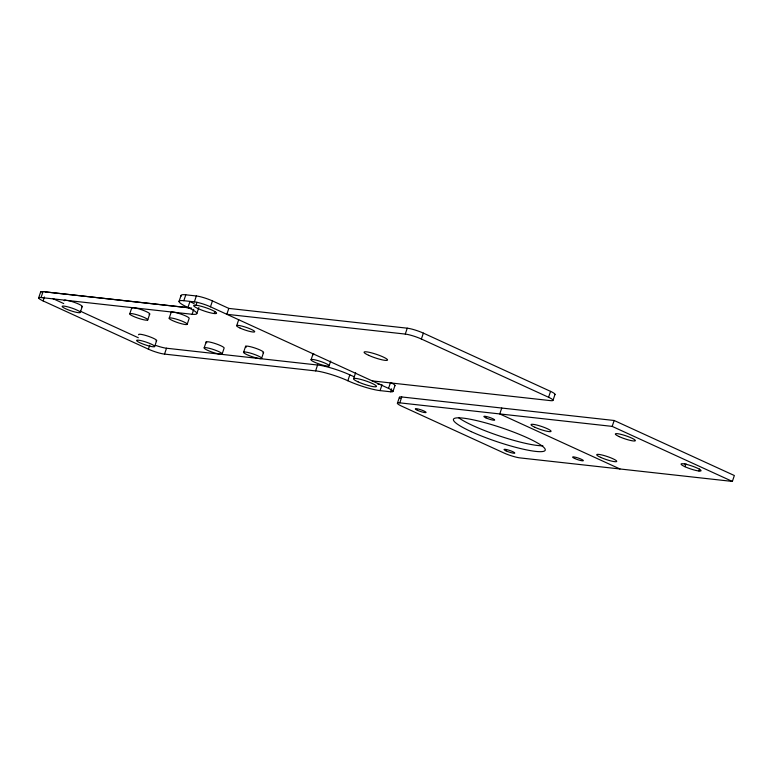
<?xml version="1.0" encoding="UTF-8"?>
<svg xmlns="http://www.w3.org/2000/svg" width="773" height="773" viewBox="0 0 773 773"><rect width="100%" height="100%" fill="white"/><g stroke="black" fill="none" stroke-linecap="round" stroke-linejoin="round"><path stroke-width="1.16" d="M391.592 388.829L390.597 391.776L380.055 390.616A24.205 3.662 18.6 0 1 347.821 380.741L345.338 379.64A24.205 3.662 18.6 0 0 317.606 371.137L163.528 353.986A12.107 1.836 18.6 0 1 148.416 349.174L149.74 345.251M164.523 354.111L166.514 348.227L319.597 365.243A24.205 3.662 18.6 0 1 347.328 373.746L349.821 374.847A24.205 3.662 18.6 0 0 354.073 376.683M407.255 328.187L228.808 308.408L212.459 300.91A12.097 1.836 18.6 0 0 196.352 295.972L185.81 294.813L183.819 300.707L194.361 301.866A12.097 1.836 18.6 0 1 210.469 306.804L226.827 314.302L405.274 334.081L407.255 328.187A12.107 1.826 18.6 0 1 423.372 333.124L550.56 391.37A12.107 1.836 18.6 0 1 554.618 394.732M397.399 403.245L399.38 397.351M399.796 402.859L401.776 396.964L614.158 420.493L734.35 475.521L732.369 481.424L519.987 457.896A12.107 1.826 18.6 0 1 503.87 452.949L401.854 406.24A12.107 1.826 18.6 0 1 399.796 402.859L612.177 426.387L732.369 481.424M228.808 308.408L226.827 314.302L372.19 380.886L550.637 400.646A12.107 1.826 18.6 0 0 548.579 397.274L421.382 339.018L423.372 333.124M501.745 408.038L499.764 413.932L619.956 468.969M548.579 397.274L550.56 391.37M553.033 400.269L555.024 394.365M612.177 426.387L614.158 420.493M684.975 466.708L685.97 463.761M698.918 470.989L699.584 469.018M38.65 297.924L40.631 292.03M148.416 349.174L43.104 300.919A12.107 1.836 18.6 0 1 41.046 297.537L43.037 291.643L191.733 308.118M43.104 300.919L44.428 296.996M80.208 312.543A9.527 1.44 18.6 0 0 67.821 306.862A9.527 1.44 18.6 0 0 65.715 308.785A9.527 1.44 18.6 0 0 80.208 312.543L82.199 306.649M129.787 313.732L131.768 307.838M147.701 320.022A9.527 1.44 18.6 0 0 135.314 314.34A9.527 1.44 18.6 0 0 133.207 316.263A9.527 1.44 18.6 0 0 147.701 320.022L149.691 314.118M154.619 346.604A9.527 1.44 18.6 0 0 142.222 340.932A9.527 1.44 18.6 0 0 140.126 342.854A9.527 1.44 18.6 0 0 154.619 346.604L156.6 340.709M169.229 318.099L171.21 312.205M179.027 301.48L181.008 295.586M192.062 314.244L193.733 314.369A24.195 3.662 18.6 0 0 190.187 308.543L187.945 307.47L189.926 301.576L192.177 302.649A24.195 3.662 18.6 0 1 194.149 303.673M194.361 301.866L196.352 295.972M187.153 324.389A9.527 1.44 18.6 0 0 174.756 318.708A9.527 1.44 18.6 0 0 172.659 320.631A9.527 1.44 18.6 0 0 187.153 324.389L189.134 318.495A9.527 1.44 18.6 0 0 180.206 313.838A9.527 1.44 18.6 0 0 171.2 312.601M193.714 309.326L192.139 314.282L41.046 297.537M196.033 305.219L196.197 305.238A12.107 1.836 18.6 0 1 211.126 309.702A12.107 1.836 18.6 0 1 215.599 313.606L214.034 313.519A12.107 1.836 18.7 0 1 198.023 308.562A12.107 1.836 18.7 0 1 196.004 305.2L197.018 302.272M196.854 313.461L198.835 307.567M210.469 306.804L212.459 300.91M214.179 313.529L214.836 311.558M204.188 347.792L206.169 341.898M222.112 354.082A9.527 1.44 18.6 0 0 209.715 348.41A9.527 1.44 18.6 0 0 207.618 350.324A9.527 1.44 18.6 0 0 222.112 354.082L224.093 348.188A9.527 1.44 18.6 0 0 213.986 343.164A9.527 1.44 18.6 0 0 206.768 342.874M236.722 325.578L238.702 319.684M243.63 352.169L245.611 346.265M261.554 358.459A9.527 1.44 18.6 0 0 249.167 352.778A9.527 1.44 18.6 0 0 247.06 354.701A9.527 1.44 18.6 0 0 261.554 358.459L263.535 352.556M311.123 359.638L313.104 353.744M315.616 370.856L317.597 364.962M329.047 365.929A9.527 1.44 18.6 0 0 316.659 360.257A9.527 1.44 18.6 0 0 314.553 362.179A9.527 1.44 18.6 0 0 329.047 365.929L330.699 361.02M347.84 380.741L349.821 374.847M353.648 378.606L355.638 372.712M380.055 390.616L382.046 384.722A24.205 3.662 18.6 0 1 377.804 384.036M390.597 391.776A12.107 1.836 18.6 0 0 388.539 388.394L390.529 382.5A12.107 1.836 18.6 0 1 394.578 385.862M393.003 391.389L394.984 385.495M45.037 291.865L189.269 307.818M43.056 297.76L43.897 297.827M166.514 348.227L165.519 348.092A12.107 1.836 18.6 0 1 155.885 345.473M372.19 380.886L388.539 388.394M52.777 298.552L63.744 303.576M80.199 311.113L138.328 337.753M405.274 334.081A12.107 1.826 18.6 0 1 421.382 339.018M181.191 296.146A24.205 3.662 18.6 0 1 185.81 294.813M67.753 300.494A9.527 1.44 18.6 0 1 78.769 304.118A9.527 1.44 18.6 0 1 81.58 306.823M64.265 300.745A9.527 1.44 18.6 0 1 66.082 300.224M131.758 308.224A9.527 1.44 18.6 0 1 141.942 309.867A9.527 1.44 18.6 0 1 149.073 314.302M246.21 347.241A9.527 1.44 18.6 0 1 254.607 347.908A9.527 1.44 18.6 0 1 262.917 352.739M313.703 354.72A9.527 1.44 18.6 0 1 313.732 353.57M138.667 334.815A9.527 1.44 18.6 0 1 148.851 336.458A9.527 1.44 18.6 0 1 155.982 340.893M187.945 307.47A24.205 3.662 18.6 0 1 183.819 300.707M41.017 292.658A12.107 1.836 18.6 0 1 43.037 291.643M542.888 445.77A48.409 7.324 18.6 0 1 500.15 436.185A48.409 7.324 18.6 0 1 458.814 417.835M400.24 398.375A12.107 1.826 18.6 0 1 401.776 396.964M684.337 463.935L682.646 463.713A10.551 1.594 18.6 0 0 683.632 466.071L685.622 467.018A10.551 1.594 18.6 0 0 697.777 470.834L699.468 471.057A10.551 1.594 18.6 0 0 697.546 468.235A10.551 1.594 18.6 0 0 684.337 463.935M368.615 355.3A12.387 1.875 18.6 0 0 387.457 360.179A12.387 1.875 18.6 0 0 371.34 352.807A12.387 1.875 18.6 0 0 368.615 355.3M358.005 381.823A12.097 1.836 18.6 0 0 376.393 386.587A12.097 1.836 18.6 0 0 360.672 379.379A12.097 1.836 18.6 0 0 358.005 381.823M240.152 328.11A9.527 1.44 18.6 0 0 254.646 331.868A9.527 1.44 18.6 0 0 242.249 326.187A9.527 1.44 18.6 0 0 240.152 328.11M506.073 450.891A5.72 0.87 18.6 0 0 514.77 453.142A5.72 0.87 18.6 0 0 507.33 449.741A5.72 0.87 18.6 0 0 506.073 450.891M485.956 417.874A5.72 0.87 18.6 0 0 494.652 420.126A5.72 0.87 18.6 0 0 487.222 416.715A5.72 0.87 18.6 0 0 485.956 417.874M574.668 458.486A5.672 0.86 18.6 0 0 583.306 460.727A5.672 0.86 18.6 0 0 575.924 457.345A5.672 0.86 18.6 0 0 574.668 458.486M471.23 431.634A48.409 7.324 18.6 0 0 544.859 450.717A48.409 7.324 18.6 0 0 481.917 421.894A48.409 7.324 18.6 0 0 471.23 431.634M417.362 410.27A5.72 0.87 18.6 0 0 426.058 412.521A5.72 0.87 18.6 0 0 418.618 409.12A5.72 0.87 18.6 0 0 417.362 410.27M600.621 457.365A10.551 1.594 18.6 0 0 616.67 461.52A10.551 1.594 18.6 0 0 602.95 455.239A10.551 1.594 18.6 0 0 600.621 457.365M619.25 436.639A10.551 1.594 18.6 0 0 635.309 440.794A10.551 1.594 18.6 0 0 621.579 434.513A10.551 1.594 18.6 0 0 619.25 436.639M534.945 427.295A10.551 1.594 18.6 0 0 550.994 431.45A10.551 1.594 18.6 0 0 537.274 425.169A10.551 1.594 18.6 0 0 534.945 427.295"/></g></svg>
